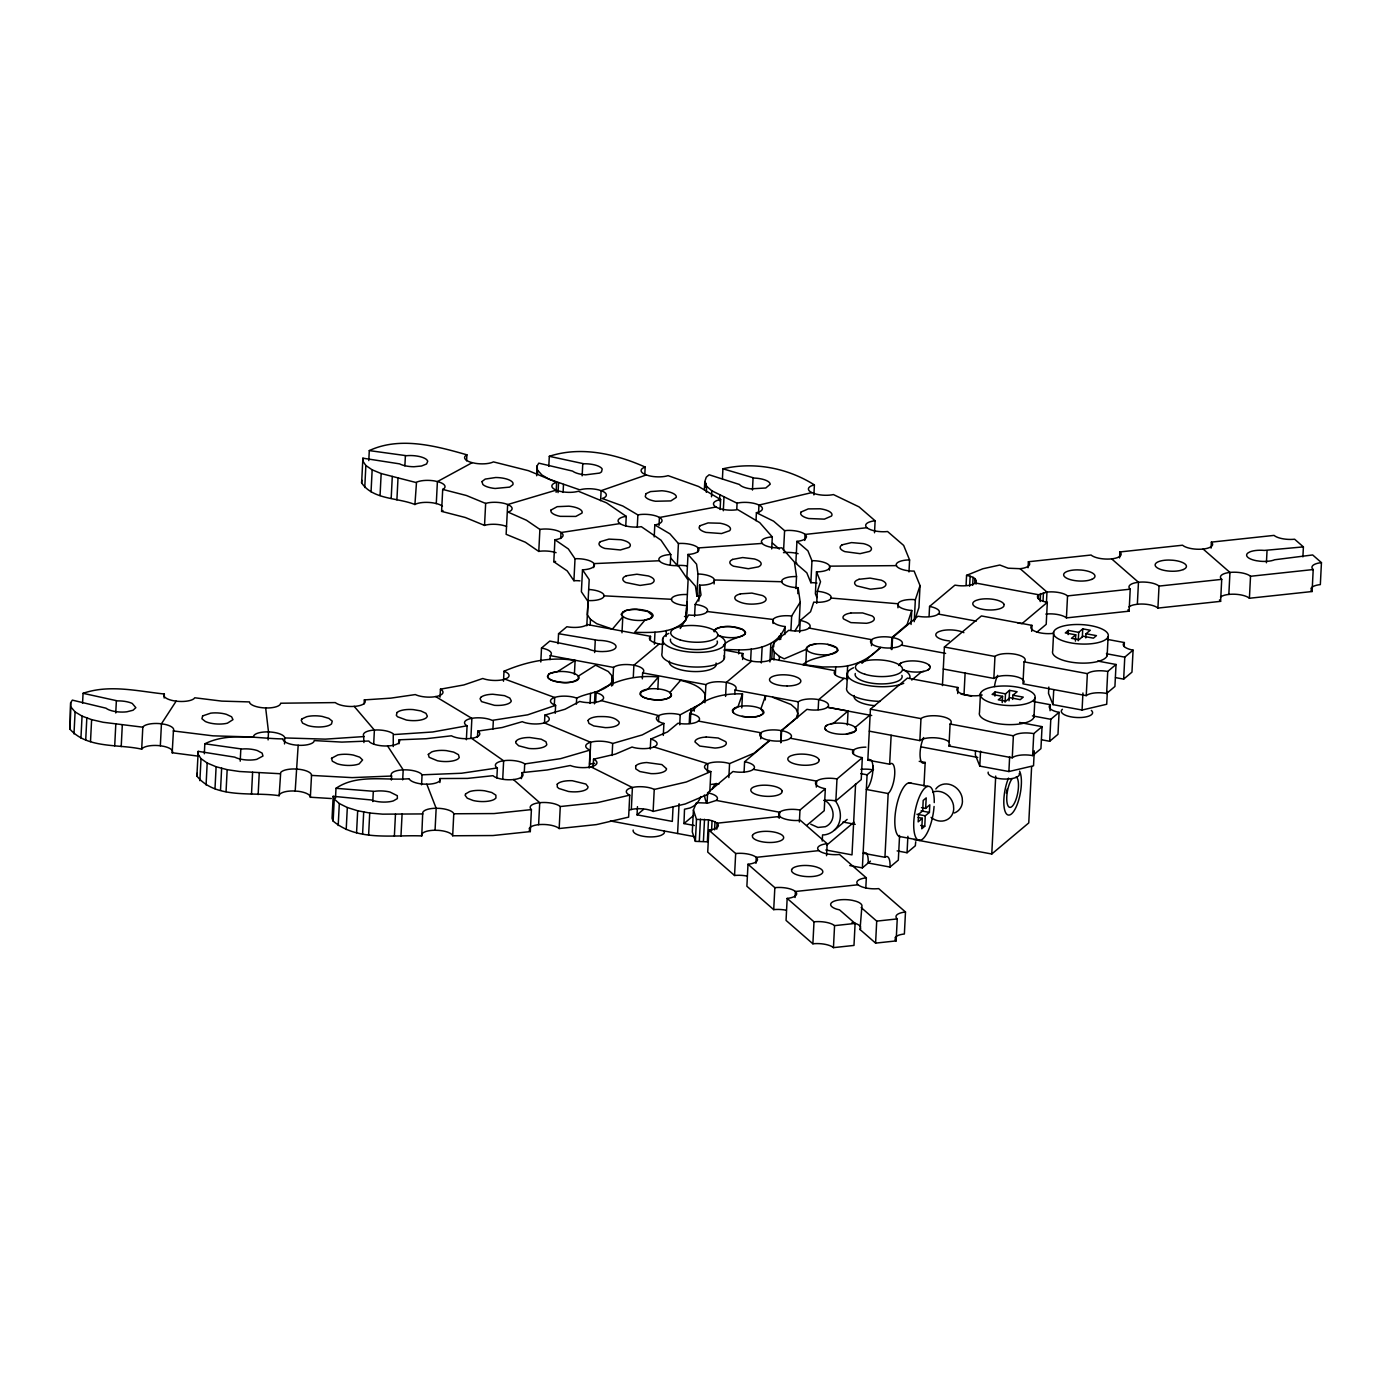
<?xml version="1.0" encoding="UTF-8"?>
<svg xmlns="http://www.w3.org/2000/svg" width="1391" height="1391" viewBox="0 0 1391 1391"><rect width="100%" height="100%" fill="white"/><g stroke="black" fill="none" stroke-linecap="round" stroke-linejoin="round"><path stroke-width="1.5" d="M694.335 825.506L683.972 823.576L684.511 809.232L689.901 808.015A23.543 20.587 50 0 0 700.734 796.556M918.164 817.508L922.32 818.273L921.764 828.775L924.772 826.237L925.258 815.804L929.414 812.414L929.797 804.815L925.641 808.414L921.485 807.632M686.041 619.204L687.363 594.6L685.607 594.496A15.684 5.547 2.9 0 0 671.644 598.478L671.488 599.921A15.684 5.547 2.9 0 0 684.476 605.45L686.824 605.589L686.232 616.596L684.494 616.491M687.363 594.6L688.093 580.047L678.269 565.598L676.287 565.685A15.684 5.547 2.9 0 1 659.943 561.477L658.951 560.017A15.684 5.547 2.9 0 1 668.793 554.661L670.792 554.574L670.288 564.572M82.556 703.324L83.06 693.327L117.539 700.89A15.684 5.547 2.9 0 1 132.249 703.446L135.849 707.671L133.049 710.245L126.824 711.809A15.684 5.547 2.9 0 1 106.012 708.193L72.349 700.125L70.663 702.716L70.089 729.336C87.668 748.897 118.496 743.872 141.691 749.158L142.804 748.01A15.684 5.547 2.9 0 1 159.843 745.715L163.738 746.341A15.684 5.547 2.9 0 1 172.328 752.757L199.052 756.252M70.089 729.336L70.663 702.716M73.984 733.892L75.097 711.914L71.202 707.341M80.939 738.082L82.052 716.104L75.097 711.914M85.72 739.856L86.833 717.878M90.502 741.629L91.615 719.634L82.052 716.104M115.749 712.957L116.357 700.977M114.705 745.837L115.818 723.842M121.208 746.637L122.321 724.641M141.691 749.158L142.804 727.18L143.916 726.015A15.684 5.547 2.9 0 1 160.956 723.737L164.851 724.363A15.684 5.547 2.9 0 1 173.44 730.779L172.171 752.931M160.33 745.802L161.443 723.807L176.153 701.134M164.155 698.021L164.347 694.022C137.639 691.171 109.367 684.198 83.06 693.327M331.336 798.538L310.419 797.234A15.684 5.547 2.9 0 0 298.735 791.357L294.683 791.01A15.684 5.547 2.9 0 0 279.591 794.47L279.139 795.704C253.023 791.566 215.848 799.616 196.879 776.074L198.218 751.349L234.801 757.156A15.684 5.547 2.9 0 0 256.692 759.364L262.969 756.026L262.134 753.122L257.387 750.584A15.684 5.547 2.9 0 0 241.912 749.019L204.825 743.785L204.321 753.783M199.887 780.681L201.017 758.686L197.991 754.078L198.218 751.349M206.077 784.993L207.189 763.016L201.017 758.686M214.996 788.732L216.109 766.754L207.189 763.016M220.526 790.192L221.638 768.197M226.055 791.635L227.168 769.658L216.109 766.754M240.208 761.173L240.817 749.193M251.493 794.209L252.606 772.231M258.152 794.574L259.265 772.579M268.098 739.908L268.498 731.909L265.664 707.915M279.139 795.704L280.704 772.492A15.684 5.547 2.9 0 1 295.796 769.014L299.847 769.379A15.684 5.547 2.9 0 1 311.532 775.239L310.349 797.408M284.512 743.942L284.807 737.943A15.684 5.547 2.9 0 0 268.498 731.909A15.684 5.547 2.9 0 0 253.492 737.021L212.945 735.839L173.284 730.936M295.188 791.044L298.178 745.246M335.492 798.295L335.996 788.314L374.266 791.357A15.684 5.547 2.9 0 1 389.932 792.018L397.304 795.687L397.374 798.573L393.375 800.886A15.684 5.547 2.9 0 1 371.223 799.964L333.179 796.313L332.066 818.308L333.127 821.073C357.313 841.503 392.818 834.722 421.751 835.921L422.725 812.657A15.684 5.547 2.9 0 1 435.661 808.258L439.747 808.38A15.684 5.547 2.9 0 1 453.779 813.596L452.684 835.765L492.936 835.539L530.301 831.592L531.414 809.597A15.684 5.547 2.9 0 1 539.725 802.694A15.684 5.547 2.9 0 1 560.277 806.537L597.643 802.59L629.74 795.13L628.628 817.126L596.53 824.585L559.165 828.532A15.684 5.547 2.9 0 0 542.56 824.463A15.684 5.547 2.9 0 0 529.171 828.688M333.127 821.073L334.257 799.077L333.179 796.313M338.204 825.524L339.317 803.546L334.257 799.077M442.442 506.22A15.684 5.547 2.9 0 0 437.226 503.803L433.592 502.968A15.684 5.547 2.9 0 0 415.405 504.203L414.918 504.516C397.809 497.543 373.084 499.873 361.625 482.903L362.895 458.178L399.582 463.864A15.684 5.547 2.9 0 0 413.944 466.733L421.508 466.02L426.568 463.985L427.767 461.203L426.776 459.743A15.684 5.547 2.9 0 0 406.468 455.709L369.293 450.597L368.789 460.595M346.203 829.505L347.315 807.528L339.317 803.546M364.755 487.511L365.868 465.516L362.755 460.925L362.895 458.178M371.049 491.823L372.162 469.828L365.868 465.516M356.565 832.74L357.678 810.762L347.315 807.528M364.146 703.898L364.338 699.899L390.801 698.143L415.3 694.578A15.684 5.547 2.9 0 0 433.922 696.874L437.383 696.248A15.684 5.547 2.9 0 0 441.538 689.832L440.443 689.171L440.025 697.169M363.92 742.551L363.607 735.822A15.684 5.547 2.9 0 1 372.44 730.223L376.352 729.962A15.684 5.547 2.9 0 1 393.253 733.839L393.27 746.567M362.599 833.87L363.712 811.892M380.056 495.526L381.169 473.549L372.162 469.828M368.615 835L369.728 813.022L357.678 810.762M373.692 744.098L374.388 730.101L354.166 706.35M372.788 801.581L373.292 791.583M391.184 498.395L392.297 476.418M396.904 499.873L398.017 477.878M404.885 465.863L405.39 455.865M391.375 780.038L391.584 776.039A15.684 5.547 2.9 0 1 403.199 769.866A15.684 5.547 2.9 0 1 422.064 774.822L461.551 773.24L497.369 767.954L496.865 777.952M398.904 743.802L399.113 739.803L426.046 738.725L451.414 735.804A15.684 5.547 2.9 0 0 469.706 738.551L473.305 738.03A15.684 5.547 2.9 0 0 478.747 731.788L477.774 731.11L477.478 737.108M394.366 836.061L395.479 814.083M414.918 504.516L416.518 482.208A15.684 5.547 2.9 0 1 434.705 480.973L438.339 481.808A15.684 5.547 2.9 0 1 444.094 488.502L442.703 489.406L441.59 511.384L465.324 517.504L484.537 525.415L486.815 524.824A15.684 5.547 2.9 0 1 505.837 526.215L506.55 526.546M402.677 779.864L403.199 769.866L387.567 745.941M400.973 836.026L402.086 814.048M421.56 784.802L422.064 774.822M436.287 503.577L437.4 481.599L472.227 462.664M435.053 830.271L436.165 808.275L426.811 784.194M439.869 782.542L440.06 778.543L467.498 778.404L492.988 775.691L494.344 776.717A15.684 5.547 2.9 0 0 512.427 779.655L516.096 779.169A15.684 5.547 2.9 0 0 522.147 773.031L521.364 778.664M466.594 460.821L466.907 454.822C435.974 446.007 400.139 436.218 369.293 450.597M466.368 739.751L467.08 725.772L465.985 725.111A15.684 5.547 2.9 0 1 470.141 718.695L473.601 718.069A15.684 5.547 2.9 0 1 492.223 720.364L527.711 714.818L555.618 705.324L555.218 713.305M470.871 738.378L471.879 718.382L435.644 696.561M484.537 525.415L485.65 503.438L466.437 495.509L442.703 489.406M492.918 729.023L493.318 721.025M556.07 552.679A15.684 5.547 2.9 0 0 540.56 551.149L538.769 551.427L525.363 542.229L506.133 534.318L507.663 504.55L556.226 490.119A15.684 5.547 2.9 0 0 578.378 491.249L606.546 502.864L626.246 516.357L625.741 526.354M503.49 681.242L503.994 671.244C526.354 661.664 550.853 656.378 575.109 660.482L574.396 674.461M502.742 778.769L503.646 760.773L471.497 738.291M536.665 475.757L537.169 465.759L538.786 463.151L572.623 471.114A15.684 5.547 2.9 0 0 585.524 474.835L599.677 473.079L601.538 471.862L602.181 469.028A15.684 5.547 2.9 0 0 583.924 463.777L549.306 456.318L548.802 466.315M537.639 474.383L537.169 465.759M524.303 771.935L524.703 763.937L523.729 763.259A15.684 5.547 2.9 0 0 505.455 760.512L501.855 761.051A15.684 5.547 2.9 0 0 496.396 767.276L497.369 767.954M538.769 551.427L539.899 529.432L526.476 520.251L508.08 512.114A15.684 5.547 2.9 0 0 509.61 505.455L506.95 504.22A15.684 5.547 2.9 0 0 487.928 502.846L485.65 503.438M540.803 662.029L541.516 648.032L549.81 641.06L587.941 648.815A15.684 5.547 2.9 0 0 602.425 651.579L606.372 651.388A15.684 5.547 2.9 0 0 615.518 645.215A15.684 5.547 2.9 0 0 598.339 640.382L558.556 633.705L558.052 643.703M538.613 824.672L539.725 802.694L513.401 779.534M556.122 492.292L556.626 482.294L528.476 470.697L493.44 461.882A15.684 5.547 2.9 0 1 475.461 463.342L471.758 462.56A15.684 5.547 2.9 0 1 465.359 455.9L466.907 454.822M544.49 723.094L544.889 715.096L565.059 709.236L579.699 701.447A15.684 5.547 2.9 0 0 601.26 700.595L658.812 715.652L658.517 721.633M579.977 580.864A15.684 5.547 2.9 0 0 575.891 580.656L573.909 580.742L567.232 570.919L553.809 561.738L554.922 539.743L556.713 539.465A15.684 5.547 2.9 0 0 561.999 533.205L560.017 531.849A15.684 5.547 2.9 0 0 541.673 529.171L539.899 529.432M558.052 492.623L558.556 482.625M550.036 659.63L550.245 655.63A15.684 5.547 2.9 0 0 541.516 648.032M560.712 538.526L561.008 532.527L620.16 523.572M563.094 492.414L563.494 484.433M554.296 705.498L554.696 697.5L504.933 679.138A15.684 5.547 2.9 0 1 482.781 678.495L463.864 684.946L440.443 689.171M559.165 828.532L560.277 806.537M573.909 580.742L575.022 558.765L568.345 548.941L554.922 539.743M582.151 475.844L582.759 463.846M575.022 558.765L577.004 558.678A15.684 5.547 2.9 0 1 593.348 562.886L594.34 564.329A15.684 5.547 2.9 0 1 584.498 569.684L582.499 569.771L581.386 591.766L588.08 601.607M576.378 704.159L576.691 698.16C588.237 692.092 605.415 692.909 612.701 680.668L612.162 676.043L608.267 671.488L595.609 665.176L578.256 676.182L578.36 678.895C571.058 684.337 560.573 682.79 552.314 680.442A15.684 5.547 2.9 0 1 547.463 676.339L549.393 673.627L557.721 671.505L575.109 660.482M586.793 625.828L589.193 579.612L582.499 569.771M590.167 625.376L590.48 619.395L587.35 614.787L588.097 600.564A15.684 5.547 2.9 0 0 604.059 595.835L671.557 599.295M593.644 567.615L593.853 563.616L659.456 560.747M590.045 703.429L590.549 693.448M600.599 500.673L601.121 490.675L646.311 474.94M594.653 652.535L595.261 640.538M589.193 768.058L590.097 750.062L588.689 749.471A15.684 5.547 2.9 0 1 589.228 742.742L592.201 741.872A15.684 5.547 2.9 0 1 611.275 742.916L612.683 743.507L642.277 734.9L663.907 723.442L663.298 735.422M594.461 703.846L595.07 691.849M595.626 702.716L596.13 692.718C614.318 679.956 636.487 674.774 658.447 677.017L657.839 688.997M593.122 767.189L593.522 759.208L615.378 754.131L632.07 747.019L633.705 747.541A15.684 5.547 2.9 0 0 652.605 747.436L655.057 746.393A15.684 5.547 2.9 0 0 652.414 739.577L650.779 739.056L650.275 749.053M611.657 686.041L612.162 676.043M612.509 684.668L612.701 680.668M612.614 685.415L613.535 667.419A15.684 5.547 2.9 0 1 633.896 665.228L659.247 643.929M612.075 755.504L612.683 743.507M621.986 632.783L622.803 616.787L621.116 614.3L625.707 610.579A15.684 5.547 2.9 0 1 636.782 609.449L647.876 611.553L652.466 615.691L650.362 618.369L645.007 620.073L634.626 632.366C651.823 632.488 673.696 633.948 686.006 619.795L686.476 612.822M637.269 526.911L637.878 514.913L622.82 506.011L602.251 498.517L604.129 497.769A15.684 5.547 2.9 0 0 601.938 490.953L598.739 489.91A15.684 5.547 2.9 0 0 579.786 489.841L548.906 479.113L541.847 474.94L537.83 470.384M633.288 677.226L633.896 665.228A15.684 5.547 2.9 0 1 642.625 672.844L705.915 684.615A15.684 5.547 2.9 0 1 726.293 682.442L751.644 661.142A15.684 5.547 2.9 0 0 772.022 658.951L835.313 670.74A15.684 5.547 2.9 0 0 847.988 678.878M644.763 475.061L645.181 467.063C615.57 453.883 580.986 445.885 549.306 456.318M631.305 809.51L632.418 787.532L590.827 766.806M642.329 678.843L642.625 672.844M673.053 807.023L672.322 821.403L637.043 814.848L637.461 806.641M654.205 536.909L654.813 524.911L655.77 524.772A15.684 5.547 2.9 0 0 660.881 518.478L658.882 517.139A15.684 5.547 2.9 0 0 640.503 514.496L637.878 514.913M650.327 640.329L650.536 636.33L587.245 624.542A15.684 5.547 2.9 0 1 566.867 626.732L558.556 633.705M659.004 525.485L659.404 517.487L716 507.002A15.684 5.547 2.9 0 0 737.665 509.61L759.747 522.651L772.301 536.926L771.692 548.923M654.379 644.207L654.987 632.21M707.932 794.313L685.224 803.981L653.127 811.44L654.239 789.445L652.97 788.819A15.684 5.547 2.9 0 0 634.035 787.15L630.818 787.897A15.684 5.547 2.9 0 0 628.471 794.504L629.74 795.13M662.759 638.504L662.029 653.161A31.384 11.093 2.9 0 0 693.518 666.985A31.384 11.093 2.9 0 0 724.172 655.648M666.046 636.487L666.341 630.488M687.345 565.981A15.684 5.547 2.9 0 0 679.26 565.389L677.313 565.528L678.425 543.533L669.888 533.814L654.813 524.911M678.425 543.533L680.373 543.412A15.684 5.547 2.9 0 1 697.378 547.237L698.63 548.663A15.684 5.547 2.9 0 1 689.953 554.296L688.006 554.435L686.893 576.43L695.448 586.15L696.874 596.026L698.908 596.078M679.73 724.781L680.234 714.783L701.238 703.568L704.959 699.325L705.324 694.735C700.612 685.711 689.762 682.772 680.616 680.338L669.906 692.579L671.47 695.309L670.758 696.7C663.994 701.273 654.952 700.195 647.354 698.647A15.684 5.547 2.9 0 1 640.503 694.857L640.886 692.005L647.719 689.293L658.447 677.017M686.111 619.586L686.824 605.589M677.591 833.487L679.086 803.737M689.223 723.459L689.727 713.461C702.751 697.865 723.059 693.135 742.498 693.918L741.786 707.915M694.561 616.404L695.17 604.407L701.012 594.983L699.586 585.107L701.62 585.159A15.684 5.547 2.9 0 0 714.4 580.69L714.192 579.247A15.684 5.547 2.9 0 0 700.021 574.083L697.986 574.031L696.561 564.155L688.006 554.435M697.795 551.949L698.004 547.95L762.303 543.412M690.266 723.094L690.979 709.097M696.874 596.026L697.986 574.031M698.769 601.086L699.586 585.107M704.368 489.702L704.768 481.703L706.263 477.2L709.114 474.766L739.456 484.485A15.684 5.547 2.9 0 0 750.705 488.85L765.78 487.998L770.197 484.242A15.684 5.547 2.9 0 0 754.287 478.069L722.92 468.802L722.416 478.8M694.231 711.184L694.439 707.184M705.759 487.18L705.967 483.199M706.35 492.327L706.663 486.328L704.768 481.703M693.413 809.979L692.301 831.957L695.378 841.364L707.376 841.833L708.488 819.855L696.508 819.369L693.413 809.979L696.474 802.694L707.932 803.094L716.313 800.434L779.603 812.222A15.684 5.547 2.9 0 1 799.981 810.031L825.332 788.732A15.684 5.547 2.9 0 1 815.595 782.49L816.621 781.116A15.684 5.547 2.9 0 1 836.982 778.943L862.333 757.643A15.684 5.547 2.9 0 1 852.596 751.401A15.684 5.547 2.9 0 1 865.932 747.141M711.514 496.778L711.809 490.78L706.663 486.328M695.378 841.364L696.508 819.369M704.924 702.733L705.915 684.615M699.325 841.138L700.438 819.143M714.105 583.959L714.296 579.977L781.812 581.734M719.582 500.743L719.877 494.761M703.411 841.294L704.524 819.316M720.121 509.523L720.625 499.525L698.543 486.485L668.063 475.635A15.684 5.547 2.9 0 1 649.197 475.809L645.893 474.8A15.684 5.547 2.9 0 1 643.042 468.002L645.181 467.063M707.393 771.709L707.793 763.729L653.822 746.915M707.097 802.816L707.602 792.818L732.953 771.518A15.684 5.547 2.9 0 0 753.331 769.345L816.621 781.116L816.308 787.115M723.303 510.775L724.015 496.778M709.827 791.549L710.836 771.57L709.201 771.066A15.684 5.547 2.9 0 1 706.558 764.25L709.027 763.19A15.684 5.547 2.9 0 1 727.928 763.103L729.562 763.607L754.078 753.174L769.571 740.325L767.936 740.047A15.684 5.547 2.9 0 1 760.182 733.526L761.642 732.222A15.684 5.547 2.9 0 1 779.082 730.258L781.273 730.64L796.278 718.086L797.878 713.6L796.069 708.958L790.992 704.489L772.631 697.274M746.55 875.982A15.684 5.547 2.9 0 0 734.552 875.495L707.723 852.109L708.836 830.114L712.348 829.54A15.684 5.547 2.9 0 0 717.078 823.194L779.76 816.465A15.684 5.547 2.9 0 0 800.329 820.307L827.158 843.694L826.55 855.691M711.549 830.705L712.07 820.725L708.488 819.855M714.591 829.853L714.991 821.855L712.07 820.725M724.276 658.552L725.007 643.894M716.765 829.192L717.078 823.194L714.991 821.855M725.58 696.422L726.293 682.442A15.684 5.547 2.9 0 1 735.022 690.04L798.312 701.829A15.684 5.547 2.9 0 1 818.69 699.638L844.024 678.339M736.778 509.21L737.074 503.212L711.809 490.78M728.849 777.604L729.562 763.607M734.813 694.039L735.022 690.04M738.673 653.874L738.864 649.875C757.173 650.066 778.351 645.65 785.22 626.559L782.924 626.263A15.684 5.547 2.9 0 1 772.84 620.073L773.761 618.699A15.684 5.547 2.9 0 1 789.949 615.848L791.653 616.057L800.225 602.164L798.121 587.663L796.087 587.611A15.684 5.547 2.9 0 1 781.916 582.446L781.707 581.003A15.684 5.547 2.9 0 1 794.487 576.552L796.521 576.604L795.913 588.584M742.62 659.525L742.916 653.527L723.929 649.997M752.461 490.067L753.07 478.087M734.552 875.495L735.665 853.518L708.836 830.114M756.009 520.703L756.408 512.705L758.651 512.097A15.684 5.547 2.9 0 0 759.66 505.385L756.913 504.185A15.684 5.547 2.9 0 0 737.856 502.986L737.074 503.212M744.098 771.727L744.602 761.729L769.953 740.429A15.684 5.547 2.9 0 0 790.331 738.256L853.622 750.027L853.413 754.026M750.618 660.986L751.227 649.006M758.547 513.07L758.947 505.072L811.857 492.588M865.811 887.841L866.332 877.843L839.486 854.457A15.684 5.547 2.9 0 1 818.916 850.614L756.235 857.343A15.684 5.547 2.9 0 1 747.993 864.263L746.88 886.258L773.709 909.644A15.684 5.547 2.9 0 1 785.706 910.131M761.312 662.968L762.129 646.971M760.703 738.795L760.999 732.796L698.386 721.077A15.684 5.547 2.9 0 1 677.973 723.233L667.489 731.962L650.779 739.056M755.939 863.342L756.235 857.343A15.684 5.547 2.9 0 0 735.665 853.518M765.259 699.934L765.45 695.935L760.877 708.906L763.624 713.009C758.217 718.591 749.001 717.147 741.959 716.365M769.918 661.942L770.823 643.946M773.031 623.481L773.24 619.482L707.237 611.536A15.684 5.547 2.9 0 1 688.632 614.978L680.234 628.541M771.762 659.369L772.37 647.389L773.865 642.885L788.697 630.297A15.684 5.547 2.9 0 0 809.04 628.071L871.757 639.704L871.462 645.702M773.674 646.885L773.865 642.885M773.865 660.012L774.265 652.014L772.37 647.389M783.568 550.645L784.594 530.667L773.605 521.173L756.408 512.705M779.238 639.721L779.447 635.722M779.221 660.464L779.412 656.465L774.265 652.014M780.664 639.443L780.977 633.444M784.802 634.557L785.22 626.559M780.664 742.638L781.273 730.64M780.994 742.638L781.603 730.64L806.954 709.34A15.684 5.547 2.9 0 0 827.402 707.237L848.058 711.01L847.345 725.007M773.709 909.644L774.839 887.667L747.993 864.263M778.404 817.578L779.603 812.222L779.308 818.204M790.94 630.053L791.653 616.057M816.934 583.055A15.684 5.547 2.9 0 0 812.883 582.707L810.849 582.707L806.815 572.814L795.826 563.32L796.939 541.342L797.965 541.255A15.684 5.547 2.9 0 0 806.067 535.483L804.693 534.057A15.684 5.547 2.9 0 0 787.41 530.423L784.594 530.667M797.825 593.661L798.121 587.663M800.225 602.164L799.112 624.159L795.009 630.784M799.634 632.47L800.242 620.473L810.553 611.727L813.752 602.112L815.787 602.286A15.684 5.547 2.9 0 0 830.74 598.739L831.209 597.33A15.684 5.547 2.9 0 0 819.369 591.505L817.334 591.331L816.726 603.329M804.746 540.438L805.059 534.44L866.958 527.711A15.684 5.547 2.9 0 0 887.562 531.518L903.663 545.428L909.592 559.964L908.984 571.962M795.096 897.491L795.409 891.492A15.684 5.547 2.9 0 1 787.167 898.412L786.054 920.407L812.883 943.793A15.684 5.547 2.9 0 1 833.452 947.636L853.987 945.428L855.1 923.433L839.538 909.87L836.791 909.192A15.684 5.547 2.9 0 1 832.757 901.82A15.684 5.547 2.9 0 1 852.335 900.342L855.865 901.229A15.684 5.547 2.9 0 1 861.864 906.619L860.038 929.536L875.6 943.115L896.134 940.907L897.247 918.912A15.684 5.547 2.9 0 1 905.489 911.992L878.66 888.606A15.684 5.547 2.9 0 1 858.091 884.763L795.409 891.492A15.684 5.547 2.9 0 0 774.839 887.667M797.495 717.826L798.312 701.829M813.891 494.918L814.396 484.92C787.462 467.898 754.009 461.516 722.92 468.802M805.824 665.141L806.519 648.084L809.371 645.528L815.648 643.981M810.849 582.707L811.961 560.729L807.928 550.836L796.939 541.342M799.373 822.029L799.981 810.031M811.961 560.729L813.996 560.712A15.684 5.547 2.9 0 1 829.314 565.424L829.905 566.885A15.684 5.547 2.9 0 1 818.517 571.805L816.5 571.823L815.387 593.801L816.917 597.574M818.169 709.636L818.69 699.638A15.684 5.547 2.9 0 1 827.402 707.237L871.705 715.496M829.401 570.154L829.61 566.154L896.482 565.633M812.883 943.793L813.996 921.816L787.167 898.412M822.237 841.051L822.55 834.896L824.62 834.861A23.543 20.587 50 0 0 834.965 800.347M825.332 788.732L824.22 810.71L806.797 825.367M835.33 674.878L835.73 666.88C853.1 667.141 868.784 659.699 880.503 647.25L878.33 646.832A15.684 5.547 2.9 0 1 871.079 640.26L872.644 638.991A15.684 5.547 2.9 0 1 890.292 637.2L891.909 637.513L907.054 624.611L911.766 610.475L909.731 610.301A15.684 5.547 2.9 0 1 897.89 604.476L898.36 603.068A15.684 5.547 2.9 0 1 913.313 599.538L915.348 599.712L920.042 585.594L914.113 571.058L912.096 571.075A15.684 5.547 2.9 0 1 896.778 566.363L896.187 564.902A15.684 5.547 2.9 0 1 907.558 559.982L909.592 559.964M823.889 800.451A15.684 5.547 2.9 0 1 835.869 800.92L836.982 778.943M846.945 679.573L847.658 665.576M833.452 947.636L834.565 925.641L855.1 923.433M847.519 672.827L846.771 687.484A31.384 11.093 2.9 0 0 880.329 701.377M855.604 783.776L852.005 854.874L825.854 849.988M862.333 757.643L861.22 779.621L835.869 800.92M874.522 532.77L875.113 520.773L859.012 506.863L833.418 494.57A15.684 5.547 2.9 0 1 814.344 493.596L811.492 492.431A15.684 5.547 2.9 0 1 811.822 485.685L814.396 484.92M849.762 865.55L862.368 867.897L867.08 774.804L873.513 769.397M899.577 835.435L898.325 860.09L890.014 867.062A15.684 5.216 -79.5 0 0 884.937 857.291L888.171 793.531A15.684 5.216 -79.5 0 0 894.726 773.97A15.684 5.216 -79.5 0 0 889.649 764.215L867.828 760.147L870.418 709.184L907.419 678.095L957.982 687.519A15.684 5.547 2.9 0 0 963.146 694.248A15.684 5.547 2.9 0 0 982.22 695.013M873.079 765.832L872.87 769.832A15.684 5.547 2.9 0 0 860.89 769.345M875.6 943.115L876.713 921.12L861.151 907.541M891.301 649.51L891.909 637.513M891.961 649.527L892.57 637.547L917.921 616.248A15.684 5.547 2.9 0 0 938.299 614.057L976.273 621.116M889.649 764.215L891.144 735.248M897.925 607.78L898.117 603.781L830.983 598.043M911.053 624.472L911.766 610.475M914.235 621.69L915.348 599.712M920.042 585.594L918.929 607.571L914.843 619.882M897.143 850.892L907.054 852.735L907.888 836.287M905.489 911.992L904.376 933.987A15.684 5.547 2.9 0 0 894.987 938.003M869.305 731.179L919.868 740.603L920.981 718.608A15.684 5.547 2.9 0 1 941.359 716.417A15.684 5.547 2.9 0 1 950.088 724.033L1013.378 735.804A15.684 5.547 2.9 0 1 1033.756 733.631L1042.05 726.641L1019.603 722.468M929.066 616.439L929.571 606.441L954.922 585.142L958.886 585.681A15.684 5.547 2.9 0 0 975.3 582.968L1038.59 594.739A15.684 5.547 2.9 0 0 1047.319 602.355L1046.206 624.333L1036.695 632.331M923.972 785.828L925.171 762.442A15.684 5.216 -79.5 0 1 920.094 756.304A15.684 5.216 -79.5 0 1 923.641 737.543M942.437 685.572L944.402 647.024L981.403 615.935L1031.966 625.359A15.684 5.547 2.9 0 0 1035.565 631.549A15.684 5.547 2.9 0 0 1052.691 633.444M1042.05 726.641L1040.937 748.636L1032.644 755.609A15.684 5.547 2.9 0 0 1012.265 757.799L948.975 746.011L950.088 724.033M957.686 693.518L957.982 687.519M966.067 585.35L966.571 575.352L982.863 568.763L999.833 565.024L1008.145 568.206L1020.142 568.693A15.684 5.547 2.9 0 0 1028.384 561.755L1091.066 555.026A15.684 5.547 2.9 0 0 1111.635 558.869L1138.464 582.255A15.684 5.547 2.9 0 1 1159.033 586.08L1221.715 579.369A15.684 5.547 2.9 0 1 1229.957 572.431A15.684 5.547 2.9 0 1 1250.526 576.274L1313.208 569.545A15.684 5.547 2.9 0 1 1321.45 562.625L1312.669 554.957L1274.712 559.756A15.684 5.547 2.9 0 1 1260.246 561.251L1256.282 560.695A15.684 5.547 2.9 0 1 1247.814 553.062L1249.866 551.897A15.684 5.547 2.9 0 1 1264.332 550.419L1303.402 546.889L1302.898 556.887M964.05 693.779L965.111 673.088M969.631 586.22L970.136 576.222L966.571 575.352M972.657 585.368L973.074 577.369L970.136 576.222M974.952 582.707L975.161 578.708L973.074 577.369M976.065 584.15L975.161 578.708M975.543 750.671L975.334 754.93L979.786 766.111L1008.892 771.536L1033.53 765.763L1034.278 750.844M980.464 693.413L979.507 712.47A27.455 9.702 2.9 0 0 1007.049 724.572A27.455 9.702 2.9 0 0 1033.878 714.661M979.786 766.111L980.551 751.192M943.289 669.019L993.852 678.425L994.965 656.448A15.684 5.547 2.9 0 1 1015.343 654.257A15.684 5.547 2.9 0 1 1024.072 661.855L1087.362 673.644A15.684 5.547 2.9 0 1 1107.74 671.453L1116.034 664.481L1097.673 661.055M994.948 696.091L995.156 691.901L1005.502 693.866L1009.57 690.353L1017.099 691.744L1012.839 695.222L1012.631 699.412M914.061 839.538L991.766 854.004L995.713 776.074M1002.233 702.611L1002.563 696.335L992.131 694.422L995.156 691.901M1005.067 702.229L1005.502 693.866M1009.031 700.821L1009.57 690.353M1008.892 771.536L1009.64 756.617M1012.265 757.799L1013.378 735.804M1028.071 567.754L1028.384 561.755M1024.072 661.855L1022.959 683.85L1086.249 695.639A15.684 5.547 2.9 0 1 1106.627 693.448L1114.921 686.476L1116.034 664.481M1031.67 631.34L1031.966 625.359M1038.382 598.739L1038.59 594.739L1046.971 592.079A15.684 5.547 2.9 0 1 1067.54 595.904L1130.222 589.175A15.684 5.547 2.9 0 1 1134.952 582.846L1138.464 582.255L1137.351 604.25L1133.839 604.824A15.684 5.547 2.9 0 0 1128.97 606.911M1033.965 717.2L1034.939 698.143A27.455 9.702 2.9 0 0 996.912 686.372A27.455 9.702 2.9 0 0 991.261 702.82A27.455 9.702 2.9 0 0 1034.939 698.143M1031.618 766.632L1028.766 822.916L991.766 854.004M1040.19 601.573L1040.59 593.574M1032.644 755.609L1033.756 733.631M1043.041 600.651L1043.459 592.67M1046.467 602.077L1046.971 592.079L1020.142 568.693M1048.831 687.032L1048.518 693.431L1052.97 704.628L1082.076 710.036L1106.714 704.263L1107.358 691.483M1053.648 631.931L1052.691 650.988A27.455 9.702 2.9 0 0 1080.233 663.072A27.455 9.702 2.9 0 0 1107.062 653.161M1050.066 710.714L1050.379 704.715L1033.496 701.568M1041.529 739.769L1049.683 741.281L1050.796 719.303L1059.09 712.331A15.684 5.547 2.9 0 1 1050.379 704.715M1052.97 704.628L1053.735 689.693M1059.09 712.331L1057.977 734.309L1049.683 741.281M1045.858 614.074A15.684 5.547 2.9 0 1 1066.428 617.9L1067.54 595.904M1068.132 634.592L1068.34 630.401L1078.686 632.366L1082.754 628.854L1090.283 630.262L1086.023 633.74L1085.815 637.93M1075.417 641.112L1075.747 634.835L1065.315 632.94L1068.34 630.401M1078.251 640.747L1078.686 632.366M1082.32 637.234L1082.754 628.854M1082.076 710.036L1082.928 692.979M1086.249 695.639L1087.362 673.644M1107.149 655.7L1108.123 636.643A27.455 9.702 2.9 0 0 1070.096 624.872A27.455 9.702 2.9 0 0 1064.445 641.338A27.455 9.702 2.9 0 0 1108.123 636.643M1106.627 693.448L1107.74 671.453M1119.564 557.93L1119.877 551.949L1182.559 545.22A15.684 5.547 2.9 0 0 1203.128 549.045L1229.957 572.431L1228.844 594.426M1124.154 646.554L1124.363 642.555L1107.479 639.408M1115.512 677.608L1123.667 679.121L1124.78 657.143L1133.074 650.153A15.684 5.547 2.9 0 1 1124.363 642.555M1066.428 617.9L1129.109 611.171L1130.222 589.175M1133.074 650.153L1131.961 672.149L1123.667 679.121M1137.351 604.25A15.684 5.547 2.9 0 1 1157.921 608.076L1159.033 586.08M1211.057 548.124L1211.37 542.125L1274.052 535.396A15.684 5.547 2.9 0 0 1294.621 539.221L1303.402 546.889M1157.921 608.076L1220.602 601.347L1221.715 579.369M1313.208 569.545L1312.096 591.523L1249.414 598.252L1250.526 576.274M1266.419 562.781L1267.027 550.784M1321.45 562.625L1320.337 584.603A15.684 5.547 2.9 0 0 1310.948 588.636M361.625 482.903L361.782 480.173M686.615 608.962L686.963 602.025M925.641 808.414L926.215 797.912L923.189 800.451L922.702 810.883L918.547 814.274L918.164 821.872L922.32 818.273M196.879 776.074L197.105 773.326M714.209 631.827L715.756 629.08L721.077 627.15A15.684 5.547 2.9 0 1 732.831 626.819L742.829 629.601L745.472 632.436L745.228 633.879C738.534 638.625 729.371 638.417 723.442 645.302M817.334 591.331L820.534 581.716L816.5 571.823M742.498 693.918L737.908 706.924L732.588 710.071L733.561 712.957M975.3 582.968L976.256 580.151M860.038 929.536L860.751 928.614M622.803 616.787L612.405 629.115L596.756 623.69L590.48 619.395M164.347 694.022L164.051 694.37A15.684 5.547 2.9 0 0 173.249 700.699L177.161 701.273A15.684 5.547 2.9 0 0 193.888 698.769L194.74 697.778L221.778 701.116L249.458 701.916L249.754 702.994A15.684 5.547 2.9 0 0 264.586 707.915L268.654 707.949A15.684 5.547 2.9 0 0 280.669 703.22L335.301 702.594A15.684 5.547 2.9 0 0 352.219 706.489L356.113 706.228A15.684 5.547 2.9 0 0 364.964 700.629L364.338 699.899M637.043 814.848L643.477 809.44M861.916 663.298L880.92 647.337A15.684 5.547 2.9 0 0 901.298 645.146L945.602 653.387M683.972 823.576L693.622 815.474M848.058 711.01L833.348 723.372L830.931 723.772M869.879 715.078L855.187 727.441L856.004 730.014L854.943 731.37L846.458 733.996M911.748 680.043L921.555 671.801L923.972 671.418M1047.319 602.355L1021.968 623.655A15.684 5.547 2.9 0 0 1018.003 623.116M834.304 830.218L847.171 819.403M826.654 845.189L854.004 822.203M862.368 867.897L870.418 861.133M907.054 852.735L915.365 845.763A15.684 5.216 -79.5 0 1 915.747 841.798M335.996 788.314C357.104 773.726 385.359 780.751 409.232 778.717L409.302 779.082A15.684 5.547 2.9 0 0 423.786 784.124L427.854 784.211A15.684 5.547 2.9 0 0 440.286 779.621L440.06 778.543M1075.747 634.835L1071.487 638.313L1079.016 639.721L1083.085 636.209L1093.43 638.173L1096.438 635.635L1086.023 633.74M1002.563 696.335L998.303 699.812L1005.832 701.203L1009.901 697.691L1020.246 699.656L1023.254 697.134L1012.839 695.222M899.56 664.168L901.281 662.916M825.558 726.345L827.28 725.111M902.95 669.732A15.684 5.547 2.9 0 0 927.727 670.062L929.449 668.828M441.59 511.384L442.981 510.497M204.825 743.785C229.046 731.84 257.352 738.691 283.051 738.899L282.964 739.264A15.684 5.547 2.9 0 0 295.17 745.002L299.239 745.333A15.684 5.547 2.9 0 0 313.914 741.646L314.192 740.586L341.873 742.099L368.824 741.02L369.693 742.064A15.684 5.547 2.9 0 0 386.524 745.993L390.436 745.75A15.684 5.547 2.9 0 0 399.426 740.186L399.113 739.803M806.624 649.145L784.228 658.83L779.412 656.465M710.836 771.57L686.337 781.985L654.239 789.445M590.097 750.062L560.521 758.669L524.703 763.937M629.706 809.892L632.922 809.145A15.684 5.547 2.9 0 1 651.857 810.814L653.127 811.44M467.08 725.772L432.723 731.979L393.862 734.57M626.246 516.357L624.455 516.617A15.684 5.547 2.9 0 0 619.169 522.894L621.151 524.251A15.684 5.547 2.9 0 0 639.495 526.928L641.286 526.65L660.986 540.16L670.792 554.574M553.809 561.738L555.6 561.46M477.774 731.11L502.168 727.51L522.32 721.668L523.712 722.259A15.684 5.547 2.9 0 0 542.786 723.285L545.759 722.416A15.684 5.547 2.9 0 0 546.298 715.687L544.889 715.096M876.713 921.12L897.247 918.912M521.66 772.666L547.167 769.971L570.275 765.519A15.684 5.547 2.9 0 0 589.228 767.189L592.444 766.441A15.684 5.547 2.9 0 0 594.774 759.834L593.522 759.208M531.414 809.597L494.048 813.561L453.796 813.77M783.481 552.644L786.298 552.418A15.684 5.547 2.9 0 1 798.104 553.688M795.826 563.32L796.852 563.233M772.301 536.926L770.353 537.065A15.684 5.547 2.9 0 0 761.677 542.699L762.929 544.142A15.684 5.547 2.9 0 0 779.934 547.967L781.881 547.828L794.435 562.103L796.521 576.604M364.216 736.552L325.355 739.143L284.807 737.943M391.584 776.039L352.097 777.621L311.462 775.413M835.73 666.88L822.881 666.985L802.781 664.55C812.987 656.326 827.888 657.7 837.73 650.553L836.391 647.65L827.628 644.363M422.864 813.926L382.612 814.152L369.728 813.022M725.893 649.527L738.864 649.875M280.252 773.726L239.617 771.518L227.168 769.658M142.804 727.18L103.143 722.277L91.615 719.634M1106.419 653.718L1124.78 657.143M944.402 647.024L994.965 656.448M961.007 694.144L971.561 696.109M1032.452 715.878L1050.796 719.303M870.418 709.184L920.981 718.608M550.245 655.63L613.535 667.419M920.79 746.828L977.751 757.434M919.208 761.329L925.171 762.442M860.786 773.639L867.08 774.804M908.966 782.82L927.884 786.35M888.171 793.531L866.332 789.462A15.684 5.216 -79.5 0 0 872.522 773.865A15.684 5.216 -79.5 0 0 870.644 759.66M921.103 810.866L929.414 812.414M916.947 814.257L925.258 815.804M920.616 825.454L924.772 826.237M842.894 822.029L855.222 824.324M920.094 840.338L901.177 836.808A27.455 9.128 -79.5 0 1 896.152 807.928A27.455 9.128 -79.5 0 1 911.296 783.324M884.937 857.291L863.115 853.239A15.684 5.216 -79.5 0 1 864.593 852.457M890.014 867.062L868.193 862.994A15.684 5.216 -79.5 0 0 865.915 852.753M610.388 820.968L694.387 836.617M851.987 922.529L854.752 923.207A15.684 5.547 2.9 0 1 860.751 927.154M680.234 714.783L678.217 714.279A15.684 5.547 2.9 0 0 659.734 715.148L657.647 716.295A15.684 5.547 2.9 0 0 662.394 723.059L663.907 723.442M381.169 473.549L416.031 482.521M576.691 698.16L574.935 697.517A15.684 5.547 2.9 0 0 555.878 697.082L553.166 698.056A15.684 5.547 2.9 0 0 554.313 704.854L555.618 705.324M544.281 722.851L590.723 742.307L589.61 764.302L591.088 763.868A15.684 5.547 2.9 0 1 594.687 763.346M824.307 800.103L826.289 801.286A15.684 13.719 50 0 1 825.332 826.723L817.978 827.436L810.779 824.22M772.492 543.151L779.308 549.045M670.827 558.139L677.313 565.528M779.76 816.465L778.595 813.579M928.927 665.107L929.988 666.55M824.933 728.623L825.993 730.084M452.684 835.765L452.666 835.574A15.684 5.547 2.9 0 0 438.634 830.375L434.548 830.253A15.684 5.547 2.9 0 0 421.612 834.652L421.751 835.921M1091.361 710.436A15.684 5.547 2.9 0 1 1077.138 717.53A15.684 5.547 2.9 0 1 1062.394 709.271M1019.273 773.361A15.684 5.547 2.9 0 1 1003.954 779.03A15.684 5.547 2.9 0 1 988.201 772.127M934.074 806.467A27.455 9.128 -79.5 0 1 917.643 839.764A27.455 9.128 -79.5 0 1 919.66 796.156A27.455 9.128 -79.5 0 1 934.248 802.572M867.828 760.147A15.684 5.216 -79.5 0 1 869.305 759.382M949.983 744.654A15.684 5.547 2.9 0 1 948.975 746.011M919.868 740.603A15.684 5.547 2.9 0 1 934.23 737.752A15.684 5.547 2.9 0 1 948.836 741.751M993.852 678.425A15.684 5.547 2.9 0 1 1012.283 675.939A15.684 5.547 2.9 0 1 1023.967 682.494M994.461 686.545A15.684 5.216 -79.5 0 1 997.625 675.365M901.907 675.383A23.543 8.311 2.9 0 1 878.921 683.868A23.543 8.311 2.9 0 1 855.291 673.505M874.73 705.672A23.543 8.311 2.9 0 1 854.178 695.5M903.733 683.294A31.384 11.093 2.9 0 1 859.847 683.59A31.384 11.093 2.9 0 1 853.552 667.767M903.281 669.766A31.384 11.093 2.9 0 1 909.766 678.234M717.165 641.042A23.543 8.311 2.9 0 1 694.161 649.545A23.543 8.311 2.9 0 1 670.549 639.182M716.052 663.038A23.543 8.311 2.9 0 1 693.048 671.523A23.543 8.311 2.9 0 1 669.436 661.16M718.538 635.426A31.384 11.093 2.9 0 1 715.339 650.24A31.384 11.093 2.9 0 1 672.983 648.554A31.384 11.093 2.9 0 1 668.793 633.427M866.958 527.711A15.684 5.547 2.9 0 1 875.113 520.773M800.242 620.473A15.684 5.547 2.9 0 1 809.04 628.071M556.226 490.119A15.684 5.547 2.9 0 1 556.626 482.294M588.671 589.488A15.684 5.547 2.9 0 1 604.059 595.835M716 507.002A15.684 5.547 2.9 0 1 720.625 499.525M695.17 604.407A15.684 5.547 2.9 0 1 707.237 611.536M503.994 671.244A15.684 5.547 2.9 0 1 504.933 679.138M596.13 692.718A15.684 5.547 2.9 0 1 601.26 700.595M530.301 831.592A15.684 5.547 2.9 0 1 529.206 830.149M689.727 713.461A15.684 5.547 2.9 0 1 698.386 721.077M711.131 784.437A15.684 5.547 2.9 0 1 718.956 784.02M929.571 606.441A15.684 5.547 2.9 0 1 938.299 614.057M892.57 637.547A15.684 5.547 2.9 0 1 901.298 645.146M898.847 665.559A15.684 5.547 2.9 0 1 919.208 661.403A15.684 5.547 2.9 0 1 927.727 670.062M949.392 640.903A15.684 5.547 2.9 0 1 939.012 631.566L941.898 630.662A15.684 5.547 2.9 0 1 963.876 632.662M1129.109 611.171A15.684 5.547 2.9 0 1 1127.997 609.727M1211.37 542.125A15.684 5.547 2.9 0 1 1203.128 549.045M1312.096 591.523A15.684 5.547 2.9 0 1 1310.983 590.08M1220.602 601.347A15.684 5.547 2.9 0 1 1219.49 599.904M1220.463 597.087A15.684 5.547 2.9 0 1 1234.825 594.235A15.684 5.547 2.9 0 1 1249.414 598.252M1119.877 551.949A15.684 5.547 2.9 0 1 1111.635 558.869M818.916 850.614A15.684 5.547 2.9 0 1 827.158 843.694M813.996 921.816A15.684 5.547 2.9 0 1 834.565 925.641M858.091 884.763A15.684 5.547 2.9 0 1 866.332 877.843M896.134 940.907A15.684 5.547 2.9 0 1 895.022 939.464M781.603 730.64A15.684 5.547 2.9 0 1 790.331 738.256M744.602 761.729A15.684 5.547 2.9 0 1 753.331 769.345M707.602 792.818A15.684 5.547 2.9 0 1 716.313 800.434M751.644 661.142A15.684 5.547 2.9 0 1 742.916 653.527M663.211 644.468A15.684 5.547 2.9 0 1 650.536 636.33M664.255 831.14A15.684 5.547 2.9 0 1 663.42 833.957L661.473 835.156A15.684 5.547 2.9 0 1 643.181 836.269A15.684 5.547 2.9 0 1 633.183 830.062M706.541 802.694A23.543 20.587 50 0 1 704.42 795.009M712.227 789.323A15.684 13.719 50 0 1 716.226 783.376M954.348 812.987A15.684 13.719 50 0 0 962.45 801.807L962.207 797.912A15.684 13.719 50 0 0 950.783 784.75A15.684 13.719 50 0 0 935.813 789.01M931.066 817.386A15.684 13.719 50 0 0 953.722 809.145L953.478 805.267A15.684 13.719 50 0 0 932.752 792.07M1007.119 789.132A15.684 5.216 -79.5 0 1 1006.336 793.148M1016.23 776.804A15.684 5.216 -79.5 0 1 1016.16 798.99A15.684 5.216 -79.5 0 1 1007.171 803.372A15.684 5.216 -79.5 0 1 1011.9 778.925M1019.586 771.17A23.543 7.824 -79.5 0 1 1017.586 803.459A23.543 7.824 -79.5 0 1 1005.067 811.318A23.543 7.824 -79.5 0 1 1008.51 778.108M718.173 635.322A15.684 5.547 2.9 0 0 742.95 635.652L744.672 634.418A15.684 5.547 2.9 0 0 736.343 627.341A15.684 5.547 2.9 0 0 716.504 628.523L714.783 629.758A15.684 5.547 2.9 0 0 714.07 631.149M752.461 835.487L752.461 836.947A15.684 5.547 2.9 0 0 773.987 842.303A15.684 5.547 2.9 0 0 780.438 834.078L777.534 832.931A15.684 5.547 2.9 0 0 752.461 835.487M782.003 790.749L782.003 792.192A15.684 5.547 2.9 0 1 760.46 795.635A15.684 5.547 2.9 0 1 754.044 786.837L756.93 785.95A15.684 5.547 2.9 0 1 782.003 790.749M791.618 869.636L791.618 871.096A15.684 5.547 2.9 0 0 813.161 876.452A15.684 5.547 2.9 0 0 819.595 868.227L816.708 867.08A15.684 5.547 2.9 0 0 791.618 869.636M819.003 759.66L819.003 761.103A15.684 5.547 2.9 0 1 797.46 764.546A15.684 5.547 2.9 0 1 791.044 755.748L793.931 754.861A15.684 5.547 2.9 0 1 819.003 759.66M1003.989 604.372L1003.989 605.815A15.684 5.547 2.9 0 1 982.446 609.258A15.684 5.547 2.9 0 1 976.013 600.46L978.899 599.573A15.684 5.547 2.9 0 1 1003.989 604.372M588.028 720.521L588.949 723.424L593.783 725.946L605.311 727.632A15.684 5.547 2.9 0 0 619.099 722.085C614.196 716.035 604.894 716.521 597.782 716.608A15.684 5.547 2.9 0 0 588.028 720.521M481.947 481.582L482.868 484.485A15.684 5.547 2.9 0 0 495.109 488.484L509.697 487.111L512.949 484.624L513.018 483.164A15.684 5.547 2.9 0 0 495.7 477.513L485.198 479.095L481.947 481.582M551.01 510.045L550.94 511.488A15.684 5.547 2.9 0 0 560.243 516.357L575.822 516.426L582.012 513.07A15.684 5.547 2.9 0 0 568.849 506.168L557.2 506.672L551.01 510.045M331.51 758.286L332.345 761.19L337.091 763.729A15.684 5.547 2.9 0 0 359.139 763.902L362.582 759.973L359.678 757.156L353.384 755.07A15.684 5.547 2.9 0 0 337.787 754.948L331.51 758.286M428.324 754.409L429.158 757.313L437.4 760.755A15.684 5.547 2.9 0 0 458.108 758.877L459.273 757.539L458.439 754.652L453.692 752.114L446.285 750.601A15.684 5.547 2.9 0 0 431.645 751.94L428.324 754.409M515.87 741.525L515.765 742.968L518.652 745.785L528.876 748.462A15.684 5.547 2.9 0 0 546.819 744.654L545.985 741.751L541.238 739.212L529.745 737.491A15.684 5.547 2.9 0 0 517.052 740.186L515.87 741.525M801.112 511.992L800.642 513.401A15.684 5.547 2.9 0 0 808.675 518.53L824.359 519.139L831.505 516.044A15.684 5.547 2.9 0 0 820.134 508.793L808.275 508.897L801.112 511.992M465.602 793.913L465.098 795.322L467.254 798.191L473.044 800.468A15.684 5.547 2.9 0 0 494.414 799.321L495.944 798.034L495.874 795.165L491.753 792.505L484.694 790.784A15.684 5.547 2.9 0 0 469.602 791.583L465.602 793.913M557.235 784.211L557.304 787.08L558.886 788.488L568.467 791.479A15.684 5.547 2.9 0 0 587.576 788.349L588.08 786.923L585.907 784.055L572.275 780.716A15.684 5.547 2.9 0 0 558.765 782.942L557.235 784.211M635.687 765.989L635.757 768.875L639.86 771.536L650.988 773.622A15.684 5.547 2.9 0 0 666.532 768.701L661.838 764.581L646.676 762.529A15.684 5.547 2.9 0 0 635.687 765.989M480.886 697.326L480.051 698.717L481.529 701.603L494.448 705.324A15.684 5.547 2.9 0 0 511.297 700.96L509.819 698.073L504.533 695.656L492.797 694.248A15.684 5.547 2.9 0 0 480.886 697.326M645.911 493.735L645.268 496.57A15.684 5.547 2.9 0 0 655.439 501.247L670.845 500.916L676.304 497.387A15.684 5.547 2.9 0 0 661.925 490.762L650.519 491.579L645.911 493.735M700.038 525.728L699.186 527.102A15.684 5.547 2.9 0 0 705.933 532.405L721.546 533.553L729.58 530.736A15.684 5.547 2.9 0 0 720.051 523.225L708.071 522.912L700.038 525.728M202.634 715.913L201.921 718.747L205.346 721.494A15.684 5.547 2.9 0 0 227.411 723.181L232.975 719.651L231.584 716.765L226.368 714.331A15.684 5.547 2.9 0 0 210.754 713.148L202.634 715.913M302.073 718.834L301.186 720.208L302.577 723.111L307.794 725.546A15.684 5.547 2.9 0 0 329.615 725.163L331.51 723.963L332.24 721.129L328.815 718.365L322.19 716.417A15.684 5.547 2.9 0 0 306.75 716.695L302.073 718.834M397.044 712.488L396.331 715.322L397.548 716.765L406.381 720.034A15.684 5.547 2.9 0 0 426.481 717.617L427.367 716.243L425.976 713.34L420.778 710.905L413.162 709.584A15.684 5.547 2.9 0 0 398.939 711.288L397.044 712.488M548.871 674.287L547.811 675.626A15.684 5.547 2.9 0 0 559.217 682.233A15.684 5.547 2.9 0 0 577.787 679.851L578.865 678.495A15.684 5.547 2.9 0 0 567.458 671.888A15.684 5.547 2.9 0 0 548.871 674.287M622.89 612.092L621.812 613.448A15.684 5.547 2.9 0 0 633.218 620.056A15.684 5.547 2.9 0 0 651.788 617.674L652.866 616.317A15.684 5.547 2.9 0 0 641.46 609.71A15.684 5.547 2.9 0 0 622.89 612.092M600.303 541.69L599.173 543.029A15.684 5.547 2.9 0 0 604.894 548.454L620.386 549.967L629.028 547.393A15.684 5.547 2.9 0 0 620.925 539.725L608.928 539.117L600.303 541.69M842.111 544.82L840.599 546.107A15.684 5.547 2.9 0 0 844.876 551.636L860.09 553.653L869.479 551.445A15.684 5.547 2.9 0 0 863.428 543.62L851.501 542.594L842.111 544.82M642.503 690.701L640.782 691.936A15.684 5.547 2.9 0 0 649.11 699.012A15.684 5.547 2.9 0 0 668.949 697.83L670.671 696.595A15.684 5.547 2.9 0 0 662.342 689.536A15.684 5.547 2.9 0 0 642.503 690.701M808.901 645.72L807.163 646.954A15.684 5.547 2.9 0 0 815.491 654.031A15.684 5.547 2.9 0 0 835.33 652.848L837.069 651.614A15.684 5.547 2.9 0 0 828.74 644.555A15.684 5.547 2.9 0 0 808.901 645.72M734.883 707.897L733.161 709.149A15.684 5.547 2.9 0 0 741.49 716.209A15.684 5.547 2.9 0 0 761.329 715.044L763.068 713.809A15.684 5.547 2.9 0 0 754.722 706.732A15.684 5.547 2.9 0 0 734.883 707.897M855.448 731.005L853.726 732.24A15.684 5.547 2.9 0 1 827.28 731.075A15.684 5.547 2.9 0 1 838.443 723.077A15.684 5.547 2.9 0 1 855.448 731.005M732.588 559.408L730.727 560.625A15.684 5.547 2.9 0 0 733.561 566.207L748.341 568.728L758.408 566.85A15.684 5.547 2.9 0 0 754.374 558.956L742.655 557.548L732.588 559.408M626.333 575.77L624.176 576.917A15.684 5.547 2.9 0 0 625.759 582.499L640.069 585.42L650.623 583.872A15.684 5.547 2.9 0 0 648.38 575.961L636.887 574.222L626.333 575.77M859.047 579.282L856.595 580.343A15.684 5.547 2.9 0 0 856.839 585.907L870.523 589.21L881.546 588.01A15.684 5.547 2.9 0 0 881.199 580.151L870.053 578.1L859.047 579.282M740.429 593.853L737.647 594.792A15.684 5.547 2.9 0 0 736.239 600.251C743.385 604.633 752.461 604.772 760.494 603.259A15.684 5.547 2.9 0 0 762.494 595.539L751.87 593.088L740.429 593.853M1091.726 579.404L1088.84 580.308A15.684 5.547 2.9 0 1 1064.828 576.952A15.684 5.547 2.9 0 1 1077.26 569.875L1081.346 570.049A15.684 5.547 2.9 0 1 1091.726 579.404M1183.219 569.58L1180.333 570.484A15.684 5.547 2.9 0 1 1156.321 567.128A15.684 5.547 2.9 0 1 1168.753 560.051L1172.839 560.243A15.684 5.547 2.9 0 1 1183.219 569.58M850.753 612.996L847.519 613.744A15.684 5.547 2.9 0 0 843.537 618.925L850.875 622.612L866.558 623.29A15.684 5.547 2.9 0 0 872.192 615.952L862.646 612.944L850.753 612.996M706.298 737.004L702.542 737.421A15.684 5.547 2.9 0 0 694.961 741.942L699.777 746.063L714.991 748.062A15.684 5.547 2.9 0 0 725.702 741.664L718.208 738.012L706.298 737.004M787.202 685.989L783.116 685.798A15.684 5.547 2.9 0 1 770.684 677.626A15.684 5.547 2.9 0 1 794.713 676.409L797.599 677.556A15.684 5.547 2.9 0 1 787.202 685.989M864.924 674.252A23.543 8.311 2.9 0 0 902.359 670.236A23.543 8.311 2.9 0 0 869.758 660.134A23.543 8.311 2.9 0 0 864.924 674.252M680.164 639.912A23.543 8.311 2.9 0 0 717.6 635.896A23.543 8.311 2.9 0 0 685.015 625.811A23.543 8.311 2.9 0 0 680.164 639.912"/></g></svg>
